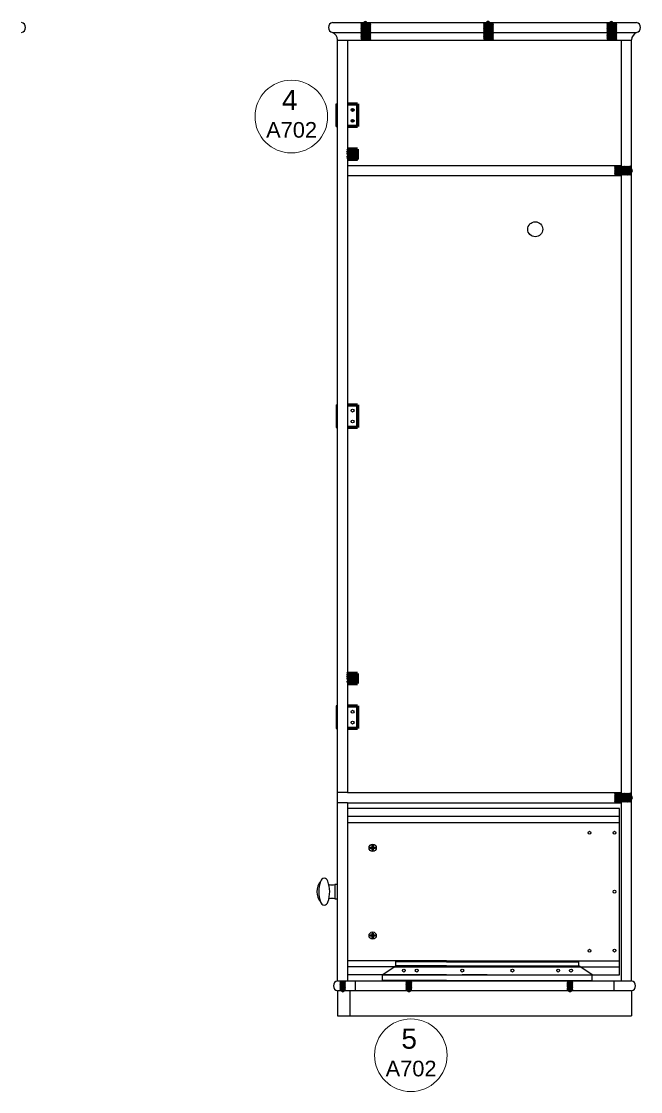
# Model space of a CAD drawing. Header units: centimetres. Extents: x 238 to 3561, y 129 to 1268.
# Drawn here: x 3255.4 to 3378.9, y 370.3 to 583.5 of the extents above; entities that cross this region are included whole.
import ezdxf
from ezdxf.enums import TextEntityAlignment as Align

# ---------------------------------------------------------------- set-up
doc = ezdxf.new("R2010")
doc.units = ezdxf.units.CM
doc.header["$MEASUREMENT"] = 0
doc.linetypes.add('ACAD_ISO02W100', pattern=[15, 12, -3])
doc.layers.add('A-ANNO-SYMB', color=2, linetype='Continuous', lineweight=18)
for name, color, linetype in [('A-FURN', 8, 'Continuous'), ('linee di incastro', 6, 'Continuous'), ('linee di prosp', 6, 'Continuous'), ('linee in prospettp', 6, 'Continuous'), ('retini', 245, 'Continuous'), ('viti e cerniere', 3, 'Continuous')]:
    doc.layers.add(name, color=color, linetype=linetype)
doc.styles.get("Standard").update_dxf_attribs({"font": 'Arial.ttf'})
pattern_1 = [(45, (2622.76479, 340.87193), (-0.088388348, 0.088388348), [])]

msp = doc.modelspace()

# ---------------------------------------------------------------- hatches: boundary and pattern name
at = {"layer": 'retini'}
h = msp.add_hatch(dxfattribs=at)
h.set_pattern_fill('ANSI31', color=256)
h.set_pattern_definition(pattern_1)
h.paths.add_polyline_path([(3323.79, 583.32), (3323.14, 583.32), (3323.14, 581.34), (3323.79, 581.34)])
h.paths.add_polyline_path([(3325.12, 583.33), (3324.27, 583.33), (3324.27, 581.34), (3325.12, 581.34)])
h.paths.add_polyline_path([(3323.79, 581.34), (3323.14, 581.34), (3323.14, 579.93), (3325.12, 579.93), (3325.12, 581.34), (3324.27, 581.34), (3324.27, 580.38), (3323.79, 580.38)])
h = msp.add_hatch(dxfattribs=at)
h.set_pattern_fill('ANSI31', color=256)
h.set_pattern_definition([(45, (2647.22953, 340.88004), (-0.088388348, 0.088388348), [])])
h.paths.add_polyline_path([(3348.26, 583.33), (3347.6, 583.33), (3347.6, 581.35), (3348.26, 581.35)])
h.paths.add_polyline_path([(3349.58, 583.33), (3348.74, 583.33), (3348.74, 581.35), (3349.58, 581.35)])
h.paths.add_polyline_path([(3348.26, 581.35), (3347.6, 581.35), (3347.6, 579.94), (3349.58, 579.94), (3349.58, 581.35), (3348.74, 581.35), (3348.74, 580.39), (3348.26, 580.39)])
h = msp.add_hatch(dxfattribs=at)
h.set_pattern_fill('ANSI31', color=256)
h.set_pattern_definition([(45, (2671.79617, 340.87947), (-0.088388348, 0.088388348), [])])
h.paths.add_polyline_path([(3372.83, 583.33), (3372.17, 583.33), (3372.17, 581.35), (3372.83, 581.35)])
h.paths.add_polyline_path([(3374.15, 583.33), (3373.31, 583.33), (3373.31, 581.35), (3374.15, 581.35)])
h.paths.add_polyline_path([(3372.83, 581.35), (3372.17, 581.35), (3372.17, 579.94), (3374.15, 579.94), (3374.15, 581.35), (3373.31, 581.35), (3373.31, 580.39), (3372.83, 580.39)])
at = {"layer": 'retini', "linetype": 'ByBlock', "lineweight": 100}
h = msp.add_hatch(dxfattribs=at)
h.set_pattern_fill('ANSI31', color=256, scale=2)
h.paths.add_polyline_path([(3322.47, 453.58), (3320.47, 453.58), (3320.47, 451.58), (3322.47, 451.58)])
h.paths.add_polyline_path([(3320.47, 556.1), (3322.47, 556.1), (3322.47, 558.1), (3320.47, 558.1)])
at = {"layer": 'retini'}
h = msp.add_hatch(dxfattribs=at)
h.set_pattern_fill('ANSI31', color=256, angle=-90)
h.set_pattern_definition([(315, (3134.6045, 1255.07201), (0.088388348, 0.088388348), [])])
h.paths.add_polyline_path([(3377.05, 554.04), (3377.05, 554.7), (3375.08, 554.7), (3375.08, 554.04)])
h.paths.add_polyline_path([(3377.05, 552.91), (3377.06, 553.56), (3375.08, 553.56), (3375.08, 552.92)])
h.paths.add_polyline_path([(3375.08, 554.04), (3375.08, 554.7), (3373.66, 554.7), (3373.66, 552.93), (3375.08, 552.92), (3375.08, 553.56), (3374.11, 553.56), (3374.11, 554.04)])
h = msp.add_hatch(dxfattribs=at)
h.set_pattern_fill('ANSI31', color=256, angle=-90)
h.set_pattern_definition([(315, (3134.60665, 1130.09153), (0.088388348, 0.088388348), [])])
h.paths.add_polyline_path([(3377.06, 429.06), (3377.05, 429.72), (3375.08, 429.72), (3375.08, 429.06)])
h.paths.add_polyline_path([(3377.05, 427.93), (3377.06, 428.58), (3375.08, 428.58), (3375.08, 427.94)])
h.paths.add_polyline_path([(3375.08, 429.06), (3375.08, 429.72), (3373.67, 429.72), (3373.66, 427.95), (3375.08, 427.94), (3375.08, 428.58), (3374.11, 428.58), (3374.11, 429.06)])
h = msp.add_hatch(dxfattribs=at)
h.set_pattern_fill('ANSI31', color=256)
h.set_pattern_definition(pattern_1)
h.paths.add_polyline_path([(3319.32, 392.15), (3319.77, 392.16), (3319.77, 390.36), (3320.06, 390.37), (3320.06, 392.32), (3318.93, 392.32), (3318.93, 390.37), (3319.32, 390.35)])
h = msp.add_hatch(dxfattribs=at)
h.set_pattern_fill('ANSI31', color=256)
h.set_pattern_definition([(45, (2635.95254, 340.8733), (-0.088388348, 0.088388348), [])])
h.paths.add_polyline_path([(3332.45, 392.16), (3332.94, 392.14), (3332.94, 390.34), (3333.25, 390.37), (3333.25, 392.32), (3332.11, 392.32), (3332.11, 390.37), (3332.45, 390.36)])
h = msp.add_hatch(dxfattribs=at)
h.set_pattern_fill('ANSI31', color=256)
h.set_pattern_definition([(45, (2668.06961, 340.87765), (-0.088388348, 0.088388348), [])])
h.paths.add_polyline_path([(3364.6, 392.19), (3365.08, 392.2), (3365.07, 390.37), (3365.36, 390.37), (3365.36, 392.32), (3364.23, 392.32), (3364.23, 390.37), (3364.59, 390.36)])

# ---------------------------------------------------------------- linework, layer by layer
at = {"layer": 'A-ANNO-SYMB', "linetype": 'Continuous', "lineweight": 20}
for centre in [(3309.25, 564.58), (3333.08, 377.5)]:
    msp.add_circle(centre, 7.24, dxfattribs=at)
at = {"layer": 'A-FURN'}
for p, q in [((3317.47, 583.34), (3378.07, 583.34)), ((3317.47, 581.34), (3323.82, 581.34)), ((3324.24, 581.34), (3348.29, 581.34)), ((3348.71, 581.34), (3372.87, 581.34)), ((3373.29, 581.34), (3378.07, 581.34)), ((3318.47, 392.34), (3318.47, 579.84)), ((3318.47, 579.84), (3377.07, 579.84)), ((3320.47, 579.84), (3320.47, 429.84)), ((3375.07, 554), (3375.07, 579.84)), ((3377.07, 392.34), (3377.07, 579.84)), ((3320.47, 554.84), (3375.07, 554.84)), ((3320.47, 552.84), (3375.07, 552.84)), ((3375.07, 429.02), (3375.07, 553.59)), ((3320.47, 429.84), (3318.47, 429.84)), ((3320.47, 429.84), (3375.07, 429.84)), ((3320.47, 427.84), (3318.47, 427.84)), ((3320.47, 427.84), (3375.07, 427.84)), ((3320.47, 427.84), (3320.47, 392.34)), ((3375.07, 392.34), (3375.07, 428.6)), ((3327.39, 393.51), (3330.07, 395.32)), ((3340.18, 395.11), (3329.75, 395.11)), ((3340.18, 396.35), (3330.07, 396.35)), ((3330.07, 395.32), (3330.07, 396.35)), ((3340.18, 396.14), (3330.07, 396.14)), ((3340.18, 395.32), (3330.07, 395.32)), ((3340.18, 396.35), (3366.58, 396.35)), ((3340.18, 396.14), (3366.58, 396.14)), ((3340.18, 395.32), (3366.58, 395.32)), ((3340.18, 395.11), (3366.9, 395.11)), ((3366.58, 395.32), (3366.58, 396.35)), ((3369.26, 393.51), (3366.58, 395.32)), ((3340.18, 393.51), (3327.39, 393.51)), ((3327.39, 393.51), (3327.39, 392.42)), ((3327.39, 393.51), (3348.33, 393.51)), ((3340.18, 393.51), (3369.26, 393.51)), ((3348.33, 393.51), (3343.33, 393.51)), ((3348.33, 393.51), (3353.33, 393.51)), ((3369.27, 392.42), (3369.26, 393.51)), ((3318.47, 392.34), (3377.07, 392.34)), ((3318.47, 392.34), (3330.19, 392.34)), ((3377.07, 390.34), (3318.47, 390.34)), ((3318.47, 390.34), (3318.47, 385.34)), ((3321.97, 392.34), (3321.97, 390.34)), ((3340.18, 392.42), (3327.39, 392.42)), ((3340.18, 392.42), (3369.27, 392.42)), ((3373.57, 392.34), (3373.57, 390.34)), ((3318.47, 385.34), (3320.97, 385.34))]:
    msp.add_line(p, q, dxfattribs=at)
at = {"layer": 'A-FURN', "linetype": 'ACAD_ISO02W100', "lineweight": 100}
for p, q in [((3322.47, 558.1), (3320.47, 558.1)), ((3322.47, 556.1), (3322.47, 558.1)), ((3320.47, 556.1), (3322.47, 556.1)), ((3322.47, 453.58), (3320.47, 453.58)), ((3322.47, 451.58), (3322.47, 453.58)), ((3320.47, 451.58), (3322.47, 451.58))]:
    msp.add_line(p, q, dxfattribs=at)
at = {"layer": 'A-FURN'}
msp.add_lwpolyline([(3318.47, 411.54), (3317.95, 411.54), (3317.95, 408.65), (3318.47, 408.65)], close=True, dxfattribs=at)
msp.add_circle((3357.88, 542.12), 1.49, dxfattribs=at)
for centre, radius, start, end in [((3255.23, 582.34), 1.02, 281.1471, 78.8529), ((3317.67, 582.34), 1.02, 101.1471, 258.8529), ((3377.88, 582.34), 1.02, 281.1471, 78.8529), ((3316.54, 579.64), 1.95, 6.0828, 61.2973), ((3379.01, 579.64), 1.95, 118.7027, 173.9172), ((3317.57, 410.09), 3.22, 140.4429, 219.304), ((3320.67, 410.08), 5.95, 159.6754, 200.1979), ((3320.67, 410.08), 5.95, 159.7825, 200.1979), ((3315.81, 412.04), 0.729, 12.209, 171.6083), ((3310.95, 410.08), 5.95, 339.8021, 20.8156), ((3317.34, 413.6), 2.15, 253.4478, 286.5522), ((3315.81, 408.18), 0.747, 192.1469, 347.8531), ((3317.35, 406.59), 2.15, 73.4478, 106.5522), ((3318.67, 391.34), 1.02, 101.1471, 258.8529), ((3376.88, 391.34), 1.02, 281.1471, 78.8529)]:
    msp.add_arc(centre, radius, start, end, dxfattribs=at)
at = {"layer": 'linee di incastro'}
msp.add_line((3320.97, 385.34), (3320.97, 390.34), dxfattribs=at)
at = {"layer": 'linee di prosp'}
for p, q in [((3323.82, 583.31), (3323.82, 580.41)), ((3324.24, 580.41), (3324.24, 583.32)), ((3348.29, 583.35), (3348.29, 580.45)), ((3348.71, 580.45), (3348.71, 583.35)), ((3372.87, 583.33), (3372.87, 580.43)), ((3373.29, 580.43), (3373.29, 583.34)), ((3323.82, 580.41), (3324.24, 580.41)), ((3348.29, 580.45), (3348.71, 580.45)), ((3372.87, 580.43), (3373.29, 580.43)), ((3377.04, 554), (3374.14, 554)), ((3374.14, 554), (3374.14, 553.59)), ((3374.14, 553.59), (3377.05, 553.59)), ((3377.07, 429.02), (3374.17, 429.02)), ((3374.17, 429.02), (3374.17, 428.6)), ((3374.17, 428.6), (3377.07, 428.6)), ((3319.74, 392.15), (3319.32, 392.15)), ((3319.32, 392.15), (3319.32, 390.36)), ((3319.74, 390.35), (3319.74, 392.15)), ((3332.91, 392.15), (3332.48, 392.15)), ((3332.48, 392.15), (3332.48, 390.36)), ((3332.91, 390.36), (3332.91, 392.15)), ((3365.04, 392.16), (3364.62, 392.16)), ((3364.62, 392.16), (3364.62, 390.37)), ((3365.04, 390.36), (3365.04, 392.16))]:
    msp.add_line(p, q, dxfattribs=at)
at = {"layer": 'linee in prospettp'}
for p, q in [((3374.7, 426.68), (3320.47, 426.68)), ((3374.7, 393.51), (3374.7, 426.68)), ((3374.7, 425.08), (3320.47, 425.08)), ((3374.7, 423.85), (3320.47, 423.85)), ((3324.97, 418.72), (3324.97, 418.97)), ((3324.97, 418.97), (3325.35, 418.97)), ((3325.35, 418.72), (3324.97, 418.72)), ((3325.35, 419.35), (3325.6, 419.35)), ((3325.35, 418.97), (3325.35, 419.35)), ((3325.35, 418.97), (3325.6, 418.72)), ((3325.35, 418.72), (3325.6, 418.97)), ((3325.35, 418.35), (3325.35, 418.72)), ((3325.6, 418.35), (3325.35, 418.35)), ((3325.6, 419.35), (3325.6, 418.97)), ((3325.6, 418.97), (3325.98, 418.97)), ((3325.6, 418.72), (3325.6, 418.35)), ((3325.98, 418.72), (3325.6, 418.72)), ((3325.98, 418.97), (3325.98, 418.72)), ((3324.97, 401.22), (3324.97, 401.47)), ((3324.97, 401.47), (3325.35, 401.47)), ((3325.35, 401.22), (3324.97, 401.22)), ((3325.35, 401.85), (3325.6, 401.85)), ((3325.35, 401.47), (3325.35, 401.85)), ((3325.35, 401.47), (3325.6, 401.22)), ((3325.35, 401.22), (3325.6, 401.47)), ((3325.35, 400.84), (3325.35, 401.22)), ((3325.6, 401.85), (3325.6, 401.47)), ((3325.6, 401.47), (3325.98, 401.47)), ((3325.6, 401.22), (3325.6, 400.84)), ((3325.98, 401.22), (3325.6, 401.22)), ((3325.98, 401.47), (3325.98, 401.22)), ((3325.6, 400.84), (3325.35, 400.84)), ((3330.07, 396.35), (3320.47, 396.35)), ((3329.75, 395.11), (3320.47, 395.11)), ((3329.75, 395.11), (3374.7, 395.11)), ((3330.07, 396.35), (3374.7, 396.35)), ((3327.39, 393.51), (3320.47, 393.51)), ((3327.39, 393.51), (3374.7, 393.51)), ((3377.07, 390.34), (3377.07, 385.34)), ((3320.97, 385.34), (3377.07, 385.34))]:
    msp.add_line(p, q, dxfattribs=at)
for centre, radius in [((3368.71, 421.85), 0.288), ((3373.7, 421.85), 0.288), ((3325.47, 418.85), 0.723), ((3373.7, 410.1), 0.288), ((3325.47, 401.35), 0.723), ((3368.7, 398.34), 0.288), ((3373.7, 398.35), 0.288)]:
    msp.add_circle(centre, radius, dxfattribs=at)
at = {"layer": 'viti e cerniere'}
for p, q in [((3323.92, 583.31), (3323.92, 583.24)), ((3323.92, 583.18), (3323.92, 583.1)), ((3323.92, 583.04), (3323.92, 582.97)), ((3323.92, 582.91), (3323.92, 582.83)), ((3323.92, 582.77), (3323.92, 582.69)), ((3323.92, 582.63), (3323.92, 582.56)), ((3323.92, 582.5), (3323.92, 582.42)), ((3323.92, 582.36), (3323.92, 582.29)), ((3324.1, 583.35), (3324.1, 583.32)), ((3324.1, 583.26), (3324.1, 583.19)), ((3324.1, 583.13), (3324.1, 583.05)), ((3324.1, 582.99), (3324.1, 582.92)), ((3324.1, 582.86), (3324.1, 582.78)), ((3324.1, 582.72), (3324.1, 582.64)), ((3324.1, 582.59), (3324.1, 582.51)), ((3324.1, 582.45), (3324.1, 582.37)), ((3324.1, 582.31), (3324.1, 582.24)), ((3348.39, 583.35), (3348.39, 583.27)), ((3348.39, 583.21), (3348.39, 583.14)), ((3348.39, 583.08), (3348.39, 583)), ((3348.39, 582.94), (3348.39, 582.87)), ((3348.39, 582.81), (3348.39, 582.73)), ((3348.39, 582.67), (3348.39, 582.59)), ((3348.39, 582.53), (3348.39, 582.46)), ((3348.39, 582.4), (3348.39, 582.32)), ((3348.58, 583.38), (3348.58, 583.36)), ((3348.58, 583.3), (3348.58, 583.22)), ((3348.58, 583.16), (3348.58, 583.09)), ((3348.58, 583.03), (3348.58, 582.95)), ((3348.58, 582.89), (3348.58, 582.82)), ((3348.58, 582.76), (3348.58, 582.68)), ((3348.58, 582.62), (3348.58, 582.54)), ((3348.58, 582.48), (3348.58, 582.41)), ((3348.58, 582.35), (3348.58, 582.27)), ((3372.97, 583.33), (3372.97, 583.25)), ((3372.97, 583.2), (3372.97, 583.12)), ((3372.97, 583.06), (3372.97, 582.98)), ((3372.97, 582.92), (3372.97, 582.85)), ((3372.97, 582.79), (3372.97, 582.71)), ((3372.97, 582.65), (3372.97, 582.58)), ((3372.97, 582.52), (3372.97, 582.44)), ((3372.97, 582.38), (3372.97, 582.31)), ((3373.16, 583.37), (3373.16, 583.34)), ((3373.16, 583.28), (3373.16, 583.2)), ((3373.16, 583.15), (3373.16, 583.07)), ((3373.16, 583.01), (3373.16, 582.93)), ((3373.16, 582.87), (3373.16, 582.8)), ((3373.16, 582.74), (3373.16, 582.66)), ((3373.16, 582.6), (3373.16, 582.53)), ((3373.16, 582.47), (3373.16, 582.39)), ((3373.16, 582.33), (3373.16, 582.26)), ((3323.86, 580.66), (3323.93, 580.6)), ((3323.92, 582.23), (3323.92, 582.15)), ((3323.92, 582.09), (3323.92, 582.02)), ((3323.92, 581.96), (3323.92, 581.88)), ((3323.92, 581.82), (3323.92, 581.74)), ((3323.92, 581.69), (3323.92, 581.61)), ((3323.92, 581.55), (3323.92, 581.47)), ((3323.92, 581.41), (3323.92, 581.34)), ((3323.92, 581.28), (3323.92, 581.2)), ((3323.92, 581.14), (3323.92, 581.07)), ((3323.92, 581.01), (3323.92, 580.93)), ((3323.92, 580.87), (3323.92, 580.8)), ((3323.92, 580.74), (3323.92, 580.66)), ((3324.1, 582.18), (3324.1, 582.1)), ((3324.1, 582.04), (3324.1, 581.97)), ((3324.1, 581.91), (3324.1, 581.83)), ((3324.1, 581.77), (3324.1, 581.7)), ((3324.1, 581.64), (3324.1, 581.56)), ((3324.1, 581.5), (3324.1, 581.42)), ((3324.1, 581.36), (3324.1, 581.29)), ((3324.1, 581.23), (3324.1, 581.15)), ((3324.1, 581.09), (3324.1, 581.02)), ((3324.1, 580.96), (3324.1, 580.88)), ((3324.1, 580.82), (3324.1, 580.75)), ((3348.33, 580.7), (3348.41, 580.63)), ((3348.39, 582.26), (3348.39, 582.19)), ((3348.39, 582.13), (3348.39, 582.05)), ((3348.39, 581.99), (3348.39, 581.92)), ((3348.39, 581.86), (3348.39, 581.78)), ((3348.39, 581.72), (3348.39, 581.64)), ((3348.39, 581.59), (3348.39, 581.51)), ((3348.39, 581.45), (3348.39, 581.37)), ((3348.39, 581.31), (3348.39, 581.24)), ((3348.39, 581.18), (3348.39, 581.1)), ((3348.39, 581.04), (3348.39, 580.97)), ((3348.39, 580.91), (3348.39, 580.83)), ((3348.39, 580.77), (3348.39, 580.7)), ((3348.58, 582.21), (3348.58, 582.14)), ((3348.58, 582.08), (3348.58, 582)), ((3348.58, 581.94), (3348.58, 581.87)), ((3348.58, 581.81), (3348.58, 581.73)), ((3348.58, 581.67), (3348.58, 581.59)), ((3348.58, 581.54), (3348.58, 581.46)), ((3348.58, 581.4), (3348.58, 581.32)), ((3348.58, 581.26), (3348.58, 581.19)), ((3348.58, 581.13), (3348.58, 581.05)), ((3348.58, 580.99), (3348.58, 580.92)), ((3348.58, 580.86), (3348.58, 580.78)), ((3372.91, 580.68), (3372.99, 580.62)), ((3372.97, 582.25), (3372.97, 582.17)), ((3372.97, 582.11), (3372.97, 582.03)), ((3372.97, 581.98), (3372.97, 581.9)), ((3372.97, 581.84), (3372.97, 581.76)), ((3372.97, 581.7), (3372.97, 581.63)), ((3372.97, 581.57), (3372.97, 581.49)), ((3372.97, 581.43), (3372.97, 581.36)), ((3372.97, 581.3), (3372.97, 581.22)), ((3372.97, 581.16), (3372.97, 581.09)), ((3372.97, 581.03), (3372.97, 580.95)), ((3372.97, 580.89), (3372.97, 580.81)), ((3372.97, 580.76), (3372.97, 580.68)), ((3373.16, 582.2), (3373.16, 582.12)), ((3373.16, 582.06), (3373.16, 581.98)), ((3373.16, 581.93), (3373.16, 581.85)), ((3373.16, 581.79), (3373.16, 581.71)), ((3373.16, 581.65), (3373.16, 581.58)), ((3373.16, 581.52), (3373.16, 581.44)), ((3373.16, 581.38), (3373.16, 581.31)), ((3373.16, 581.25), (3373.16, 581.17)), ((3373.16, 581.11), (3373.16, 581.04)), ((3373.16, 580.98), (3373.16, 580.9)), ((3373.16, 580.84), (3373.16, 580.76)), ((3318.22, 562.61), (3318.22, 567.11)), ((3318.22, 567.11), (3318.47, 567.11)), ((3318.22, 565.61), (3318.47, 565.61)), ((3321.28, 565.85), (3321.28, 565.95)), ((3321.28, 565.95), (3321.43, 565.95)), ((3321.43, 565.85), (3321.28, 565.85)), ((3321.43, 565.95), (3321.43, 566.1)), ((3321.43, 566.1), (3321.53, 566.1)), ((3321.53, 565.95), (3321.43, 565.85)), ((3321.43, 565.95), (3321.53, 565.85)), ((3321.43, 565.7), (3321.43, 565.85)), ((3321.53, 565.7), (3321.43, 565.7)), ((3321.53, 566.1), (3321.53, 565.95)), ((3321.53, 565.95), (3321.68, 565.95)), ((3321.68, 565.85), (3321.53, 565.85)), ((3321.53, 565.85), (3321.53, 565.7)), ((3321.68, 565.95), (3321.68, 565.85)), ((3318.47, 564.11), (3318.22, 564.11)), ((3321.28, 563.68), (3321.28, 563.78)), ((3321.28, 563.78), (3321.43, 563.78)), ((3321.43, 563.68), (3321.28, 563.68)), ((3321.43, 563.78), (3321.43, 563.93)), ((3321.43, 563.93), (3321.53, 563.93)), ((3321.53, 563.78), (3321.43, 563.68)), ((3321.43, 563.78), (3321.53, 563.68)), ((3321.43, 563.53), (3321.43, 563.68)), ((3321.53, 563.53), (3321.43, 563.53)), ((3321.53, 563.93), (3321.53, 563.78)), ((3321.53, 563.78), (3321.68, 563.78)), ((3321.68, 563.68), (3321.53, 563.68)), ((3321.53, 563.68), (3321.53, 563.53)), ((3321.68, 563.78), (3321.68, 563.68)), ((3318.22, 562.61), (3318.47, 562.61)), ((3374.39, 553.96), (3374.33, 553.89)), ((3374.47, 553.91), (3374.39, 553.91)), ((3374.55, 553.72), (3374.48, 553.72)), ((3374.6, 553.91), (3374.53, 553.91)), ((3374.69, 553.72), (3374.61, 553.72)), ((3374.74, 553.91), (3374.66, 553.91)), ((3374.83, 553.72), (3374.75, 553.72)), ((3374.88, 553.91), (3374.8, 553.91)), ((3374.96, 553.72), (3374.89, 553.72)), ((3375.01, 553.91), (3374.94, 553.91)), ((3375.1, 553.72), (3375.02, 553.72)), ((3375.15, 553.91), (3375.07, 553.91)), ((3375.23, 553.72), (3375.16, 553.72)), ((3375.28, 553.91), (3375.21, 553.91)), ((3375.37, 553.72), (3375.29, 553.72)), ((3375.42, 553.91), (3375.34, 553.91)), ((3375.5, 553.72), (3375.43, 553.72)), ((3375.55, 553.91), (3375.48, 553.91)), ((3375.64, 553.72), (3375.56, 553.72)), ((3375.69, 553.91), (3375.61, 553.91)), ((3375.78, 553.72), (3375.7, 553.72)), ((3375.83, 553.91), (3375.75, 553.91)), ((3375.91, 553.72), (3375.83, 553.72)), ((3375.96, 553.91), (3375.88, 553.91)), ((3376.05, 553.72), (3375.97, 553.72)), ((3376.1, 553.91), (3376.02, 553.91)), ((3376.18, 553.72), (3376.11, 553.72)), ((3376.23, 553.91), (3376.16, 553.91)), ((3376.32, 553.72), (3376.24, 553.72)), ((3376.37, 553.91), (3376.29, 553.91)), ((3376.45, 553.72), (3376.38, 553.72)), ((3376.5, 553.91), (3376.43, 553.91)), ((3376.59, 553.72), (3376.51, 553.72)), ((3376.64, 553.91), (3376.56, 553.91)), ((3376.72, 553.72), (3376.65, 553.72)), ((3376.77, 553.91), (3376.7, 553.91)), ((3376.86, 553.72), (3376.78, 553.72)), ((3376.91, 553.91), (3376.83, 553.91)), ((3377, 553.72), (3376.92, 553.72)), ((3377.05, 553.91), (3376.97, 553.91)), ((3377.08, 553.72), (3377.05, 553.72)), ((3318.22, 507.11), (3318.22, 502.61)), ((3318.22, 507.11), (3318.47, 507.11)), ((3318.22, 505.61), (3318.47, 505.61)), ((3318.47, 504.11), (3318.22, 504.11)), ((3318.22, 502.61), (3318.47, 502.61)), ((3318.22, 447.11), (3318.22, 442.61)), ((3318.47, 447.11), (3318.22, 447.11)), ((3318.22, 445.61), (3318.47, 445.61)), ((3318.47, 444.11), (3318.22, 444.11)), ((3318.22, 442.61), (3318.47, 442.61)), ((3374.42, 428.98), (3374.35, 428.9)), ((3374.49, 428.92), (3374.42, 428.92)), ((3374.58, 428.73), (3374.5, 428.73)), ((3374.63, 428.92), (3374.55, 428.92)), ((3374.71, 428.73), (3374.64, 428.73)), ((3374.76, 428.92), (3374.69, 428.92)), ((3374.85, 428.73), (3374.77, 428.73)), ((3374.9, 428.92), (3374.82, 428.92)), ((3374.98, 428.73), (3374.91, 428.73)), ((3375.03, 428.92), (3374.96, 428.92)), ((3375.12, 428.73), (3375.04, 428.73)), ((3375.17, 428.92), (3375.09, 428.92)), ((3375.26, 428.73), (3375.18, 428.73)), ((3375.31, 428.92), (3375.23, 428.92)), ((3375.39, 428.73), (3375.32, 428.73)), ((3375.44, 428.92), (3375.36, 428.92)), ((3375.53, 428.73), (3375.45, 428.73)), ((3375.58, 428.92), (3375.5, 428.92)), ((3375.66, 428.73), (3375.59, 428.73)), ((3375.71, 428.92), (3375.64, 428.92)), ((3375.8, 428.73), (3375.72, 428.73)), ((3375.85, 428.92), (3375.77, 428.92)), ((3375.93, 428.73), (3375.86, 428.73)), ((3375.98, 428.92), (3375.91, 428.92)), ((3376.07, 428.73), (3375.99, 428.73)), ((3376.12, 428.92), (3376.04, 428.92)), ((3376.21, 428.73), (3376.13, 428.73)), ((3376.25, 428.92), (3376.18, 428.92)), ((3376.34, 428.73), (3376.26, 428.73)), ((3376.39, 428.92), (3376.31, 428.92)), ((3376.48, 428.73), (3376.4, 428.73)), ((3376.53, 428.92), (3376.45, 428.92)), ((3376.61, 428.73), (3376.54, 428.73)), ((3376.66, 428.92), (3376.59, 428.92)), ((3376.75, 428.73), (3376.67, 428.73)), ((3376.8, 428.92), (3376.72, 428.92)), ((3376.88, 428.73), (3376.81, 428.73)), ((3376.93, 428.92), (3376.86, 428.92)), ((3377.02, 428.73), (3376.94, 428.73)), ((3377.07, 428.92), (3376.99, 428.92)), ((3377.1, 428.73), (3377.08, 428.73)), ((3319.44, 391.76), (3319.44, 391.84)), ((3319.44, 391.63), (3319.44, 391.71)), ((3319.44, 391.49), (3319.44, 391.57)), ((3319.44, 391.36), (3319.44, 391.43)), ((3319.44, 391.22), (3319.44, 391.3)), ((3319.44, 391.09), (3319.44, 391.16)), ((3319.44, 390.95), (3319.44, 391.03)), ((3319.44, 390.82), (3319.44, 390.89)), ((3319.44, 390.68), (3319.44, 390.76)), ((3319.44, 390.54), (3319.44, 390.62)), ((3319.44, 390.41), (3319.44, 390.49)), ((3319.44, 390.32), (3319.44, 390.35)), ((3319.63, 391.85), (3319.63, 391.93)), ((3319.63, 391.71), (3319.63, 391.79)), ((3319.63, 391.58), (3319.63, 391.66)), ((3319.63, 391.44), (3319.63, 391.52)), ((3319.63, 391.31), (3319.63, 391.38)), ((3319.63, 391.17), (3319.63, 391.25)), ((3319.63, 391.04), (3319.63, 391.11)), ((3319.63, 390.9), (3319.63, 390.98)), ((3319.63, 390.77), (3319.63, 390.84)), ((3319.63, 390.63), (3319.63, 390.71)), ((3319.63, 390.49), (3319.63, 390.57)), ((3319.63, 390.36), (3319.63, 390.44)), ((3332.61, 391.77), (3332.61, 391.85)), ((3332.61, 391.64), (3332.61, 391.71)), ((3332.61, 391.5), (3332.61, 391.58)), ((3332.61, 391.37), (3332.61, 391.44)), ((3332.61, 391.23), (3332.61, 391.31)), ((3332.61, 391.09), (3332.61, 391.17)), ((3332.61, 390.96), (3332.61, 391.04)), ((3332.61, 390.82), (3332.61, 390.9)), ((3332.61, 390.69), (3332.61, 390.76)), ((3332.61, 390.55), (3332.61, 390.63)), ((3332.61, 390.42), (3332.61, 390.49)), ((3332.61, 390.33), (3332.61, 390.36)), ((3332.79, 391.86), (3332.79, 391.93)), ((3332.79, 391.72), (3332.79, 391.8)), ((3332.79, 391.59), (3332.79, 391.66)), ((3332.79, 391.45), (3332.79, 391.53)), ((3332.79, 391.32), (3332.79, 391.39)), ((3332.79, 391.18), (3332.79, 391.26)), ((3332.79, 391.04), (3332.79, 391.12)), ((3332.79, 390.91), (3332.79, 390.99)), ((3332.79, 390.77), (3332.79, 390.85)), ((3332.79, 390.64), (3332.79, 390.71)), ((3332.79, 390.5), (3332.79, 390.58)), ((3332.79, 390.37), (3332.79, 390.44)), ((3364.74, 391.77), (3364.74, 391.85)), ((3364.74, 391.64), (3364.74, 391.72)), ((3364.74, 391.5), (3364.74, 391.58)), ((3364.74, 391.37), (3364.74, 391.44)), ((3364.74, 391.23), (3364.74, 391.31)), ((3364.74, 391.1), (3364.74, 391.17)), ((3364.74, 390.96), (3364.74, 391.04)), ((3364.74, 390.83), (3364.74, 390.9)), ((3364.74, 390.69), (3364.74, 390.77)), ((3364.74, 390.55), (3364.74, 390.63)), ((3364.74, 390.42), (3364.74, 390.5)), ((3364.74, 390.33), (3364.74, 390.36)), ((3364.92, 391.86), (3364.92, 391.94)), ((3364.92, 391.72), (3364.92, 391.8)), ((3364.92, 391.59), (3364.92, 391.67)), ((3364.92, 391.45), (3364.92, 391.53)), ((3364.92, 391.32), (3364.92, 391.39)), ((3364.92, 391.18), (3364.92, 391.26)), ((3364.92, 391.05), (3364.92, 391.12)), ((3364.92, 390.91), (3364.92, 390.99)), ((3364.92, 390.78), (3364.92, 390.85)), ((3364.92, 390.64), (3364.92, 390.72)), ((3364.92, 390.5), (3364.92, 390.58)), ((3364.92, 390.37), (3364.92, 390.45))]:
    msp.add_line(p, q, dxfattribs=at)
at = {"layer": 'viti e cerniere', "linetype": 'ByBlock', "lineweight": 100}
for p, q in [((3320.47, 567.11), (3322.47, 567.11)), ((3322.47, 567.11), (3322.47, 562.61)), ((3322.47, 562.61), (3320.47, 562.61)), ((3320.47, 507.11), (3322.47, 507.11)), ((3322.47, 507.11), (3322.47, 502.61)), ((3322.47, 502.61), (3320.47, 502.61)), ((3320.47, 447.11), (3322.47, 447.11)), ((3322.47, 447.11), (3322.47, 442.61)), ((3322.47, 442.61), (3320.47, 442.61))]:
    msp.add_line(p, q, dxfattribs=at)
at = {"layer": 'viti e cerniere'}
for points in [[(3324.29, 583.35), (3324.29, 583.38, 0.451416), (3323.73, 583.38), (3323.73, 583.35)], [(3348.77, 583.38), (3348.77, 583.42, 0.451416), (3348.2, 583.42), (3348.2, 583.38)], [(3373.35, 583.37), (3373.35, 583.4, 0.451416), (3372.78, 583.4), (3372.78, 583.37)], [(3377.08, 553.53), (3377.12, 553.53, 0.451416), (3377.12, 554.1), (3377.08, 554.1)], [(3377.1, 428.54), (3377.14, 428.54, 0.451416), (3377.14, 429.11), (3377.1, 429.11)], [(3319.25, 390.32), (3319.25, 390.29, 0.451416), (3319.81, 390.29), (3319.81, 390.32)], [(3332.42, 390.33), (3332.42, 390.3, 0.451416), (3332.98, 390.3), (3332.98, 390.33)], [(3364.55, 390.33), (3364.55, 390.3, 0.451416), (3365.11, 390.3), (3365.11, 390.33)]]:
    msp.add_lwpolyline(points, format="xyb", close=True, dxfattribs=at)
for points in [[(3323.86, 583.24), (3323.92, 583.18)], [(3323.86, 583.24), (3323.92, 583.24)], [(3323.86, 583.1), (3323.92, 583.04)], [(3323.86, 583.1), (3323.92, 583.1)], [(3323.86, 582.97), (3323.92, 582.91)], [(3323.86, 582.97), (3323.92, 582.97)], [(3323.86, 582.83), (3323.92, 582.77)], [(3323.86, 582.83), (3323.92, 582.83)], [(3323.86, 582.69), (3323.92, 582.63)], [(3323.86, 582.69), (3323.92, 582.69)], [(3323.86, 582.56), (3323.92, 582.5)], [(3323.86, 582.56), (3323.92, 582.56)], [(3323.86, 582.42), (3323.92, 582.36)], [(3323.86, 582.42), (3323.92, 582.42)], [(3323.86, 582.29), (3323.92, 582.23)], [(3323.86, 582.29), (3323.92, 582.29)], [(3323.88, 583.35), (3323.92, 583.31)], [(3324.1, 583.32), (3324.16, 583.26)], [(3324.1, 583.26), (3324.16, 583.26)], [(3324.1, 583.19), (3324.16, 583.13)], [(3324.1, 583.13), (3324.16, 583.13)], [(3324.1, 583.05), (3324.16, 582.99)], [(3324.1, 582.99), (3324.16, 582.99)], [(3324.1, 582.92), (3324.16, 582.86)], [(3324.1, 582.86), (3324.16, 582.86)], [(3324.1, 582.78), (3324.16, 582.72)], [(3324.1, 582.72), (3324.16, 582.72)], [(3324.1, 582.64), (3324.16, 582.59)], [(3324.1, 582.59), (3324.16, 582.59)], [(3324.1, 582.51), (3324.16, 582.45)], [(3324.1, 582.45), (3324.16, 582.45)], [(3324.1, 582.37), (3324.16, 582.31)], [(3324.1, 582.31), (3324.16, 582.31)], [(3348.33, 583.27), (3348.39, 583.21)], [(3348.33, 583.27), (3348.39, 583.27)], [(3348.33, 583.14), (3348.39, 583.08)], [(3348.33, 583.14), (3348.39, 583.14)], [(3348.33, 583), (3348.39, 582.94)], [(3348.33, 583), (3348.39, 583)], [(3348.33, 582.87), (3348.39, 582.81)], [(3348.33, 582.87), (3348.39, 582.87)], [(3348.33, 582.73), (3348.39, 582.67)], [(3348.33, 582.73), (3348.39, 582.73)], [(3348.33, 582.59), (3348.39, 582.53)], [(3348.33, 582.59), (3348.39, 582.59)], [(3348.33, 582.46), (3348.39, 582.4)], [(3348.33, 582.46), (3348.39, 582.46)], [(3348.33, 582.32), (3348.39, 582.26)], [(3348.33, 582.32), (3348.39, 582.32)], [(3348.36, 583.38), (3348.39, 583.35)], [(3348.58, 583.36), (3348.63, 583.3)], [(3348.58, 583.3), (3348.63, 583.3)], [(3348.58, 583.22), (3348.63, 583.16)], [(3348.58, 583.16), (3348.63, 583.16)], [(3348.58, 583.09), (3348.63, 583.03)], [(3348.58, 583.03), (3348.63, 583.03)], [(3348.58, 582.95), (3348.63, 582.89)], [(3348.58, 582.89), (3348.63, 582.89)], [(3348.58, 582.82), (3348.63, 582.76)], [(3348.58, 582.76), (3348.63, 582.76)], [(3348.58, 582.68), (3348.63, 582.62)], [(3348.58, 582.62), (3348.63, 582.62)], [(3348.58, 582.54), (3348.63, 582.48)], [(3348.58, 582.48), (3348.63, 582.48)], [(3348.58, 582.41), (3348.63, 582.35)], [(3348.58, 582.35), (3348.63, 582.35)], [(3372.91, 583.25), (3372.97, 583.2)], [(3372.91, 583.25), (3372.97, 583.25)], [(3372.91, 583.12), (3372.97, 583.06)], [(3372.91, 583.12), (3372.97, 583.12)], [(3372.91, 582.98), (3372.97, 582.92)], [(3372.91, 582.98), (3372.97, 582.98)], [(3372.91, 582.85), (3372.97, 582.79)], [(3372.91, 582.85), (3372.97, 582.85)], [(3372.91, 582.71), (3372.97, 582.65)], [(3372.91, 582.71), (3372.97, 582.71)], [(3372.91, 582.58), (3372.97, 582.52)], [(3372.91, 582.58), (3372.97, 582.58)], [(3372.91, 582.44), (3372.97, 582.38)], [(3372.91, 582.44), (3372.97, 582.44)], [(3372.91, 582.31), (3372.97, 582.25)], [(3372.91, 582.31), (3372.97, 582.31)], [(3372.94, 583.37), (3372.97, 583.33)], [(3373.16, 583.34), (3373.21, 583.28)], [(3373.16, 583.28), (3373.21, 583.28)], [(3373.16, 583.2), (3373.21, 583.15)], [(3373.16, 583.15), (3373.21, 583.15)], [(3373.16, 583.07), (3373.21, 583.01)], [(3373.16, 583.01), (3373.21, 583.01)], [(3373.16, 582.93), (3373.21, 582.87)], [(3373.16, 582.87), (3373.21, 582.87)], [(3373.16, 582.8), (3373.21, 582.74)], [(3373.16, 582.74), (3373.21, 582.74)], [(3373.16, 582.66), (3373.21, 582.6)], [(3373.16, 582.6), (3373.21, 582.6)], [(3373.16, 582.53), (3373.21, 582.47)], [(3373.16, 582.47), (3373.21, 582.47)], [(3373.16, 582.39), (3373.21, 582.33)], [(3373.16, 582.33), (3373.21, 582.33)], [(3323.86, 582.15), (3323.92, 582.09)], [(3323.86, 582.15), (3323.92, 582.15)], [(3323.86, 582.02), (3323.92, 581.96)], [(3323.86, 582.02), (3323.92, 582.02)], [(3323.86, 581.88), (3323.92, 581.82)], [(3323.86, 581.88), (3323.92, 581.88)], [(3323.86, 581.74), (3323.92, 581.69)], [(3323.86, 581.74), (3323.92, 581.74)], [(3323.86, 581.61), (3323.92, 581.55)], [(3323.86, 581.61), (3323.92, 581.61)], [(3323.86, 581.47), (3323.92, 581.41)], [(3323.86, 581.47), (3323.92, 581.47)], [(3323.86, 581.34), (3323.92, 581.28)], [(3323.86, 581.34), (3323.92, 581.34)], [(3323.86, 581.2), (3323.92, 581.14)], [(3323.86, 581.2), (3323.92, 581.2)], [(3323.86, 581.07), (3323.92, 581.01)], [(3323.86, 581.07), (3323.92, 581.07)], [(3323.86, 580.93), (3323.92, 580.87)], [(3323.86, 580.93), (3323.92, 580.93)], [(3323.86, 580.8), (3323.92, 580.74)], [(3323.86, 580.8), (3323.92, 580.8)], [(3323.86, 580.66), (3323.92, 580.66)], [(3324.1, 580.69), (3324.1, 580.63), (3324.01, 580.47), (3323.93, 580.6)], [(3324.1, 582.24), (3324.16, 582.18)], [(3324.1, 582.18), (3324.16, 582.18)], [(3324.1, 582.1), (3324.16, 582.04)], [(3324.1, 582.04), (3324.16, 582.04)], [(3324.1, 581.97), (3324.16, 581.91)], [(3324.1, 581.91), (3324.16, 581.91)], [(3324.1, 581.83), (3324.16, 581.77)], [(3324.1, 581.77), (3324.16, 581.77)], [(3324.1, 581.7), (3324.16, 581.64)], [(3324.1, 581.64), (3324.16, 581.64)], [(3324.1, 581.56), (3324.16, 581.5)], [(3324.1, 581.5), (3324.16, 581.5)], [(3324.1, 581.42), (3324.16, 581.36)], [(3324.1, 581.36), (3324.16, 581.36)], [(3324.1, 581.29), (3324.16, 581.23)], [(3324.1, 581.23), (3324.16, 581.23)], [(3324.1, 581.15), (3324.16, 581.09)], [(3324.1, 581.09), (3324.16, 581.09)], [(3324.1, 581.02), (3324.16, 580.96)], [(3324.1, 580.96), (3324.16, 580.96)], [(3324.1, 580.88), (3324.16, 580.82)], [(3324.1, 580.82), (3324.16, 580.82)], [(3324.1, 580.75), (3324.16, 580.69)], [(3324.1, 580.69), (3324.16, 580.69)], [(3348.33, 582.19), (3348.39, 582.13)], [(3348.33, 582.19), (3348.39, 582.19)], [(3348.33, 582.05), (3348.39, 581.99)], [(3348.33, 582.05), (3348.39, 582.05)], [(3348.33, 581.92), (3348.39, 581.86)], [(3348.33, 581.92), (3348.39, 581.92)], [(3348.33, 581.78), (3348.39, 581.72)], [(3348.33, 581.78), (3348.39, 581.78)], [(3348.33, 581.64), (3348.39, 581.59)], [(3348.33, 581.64), (3348.39, 581.64)], [(3348.33, 581.51), (3348.39, 581.45)], [(3348.33, 581.51), (3348.39, 581.51)], [(3348.33, 581.37), (3348.39, 581.31)], [(3348.33, 581.37), (3348.39, 581.37)], [(3348.33, 581.24), (3348.39, 581.18)], [(3348.33, 581.24), (3348.39, 581.24)], [(3348.33, 581.1), (3348.39, 581.04)], [(3348.33, 581.1), (3348.39, 581.1)], [(3348.33, 580.97), (3348.39, 580.91)], [(3348.33, 580.97), (3348.39, 580.97)], [(3348.33, 580.83), (3348.39, 580.77)], [(3348.33, 580.83), (3348.39, 580.83)], [(3348.33, 580.7), (3348.39, 580.7)], [(3348.58, 580.72), (3348.58, 580.66), (3348.48, 580.5), (3348.41, 580.63)], [(3348.58, 582.27), (3348.63, 582.21)], [(3348.58, 582.21), (3348.63, 582.21)], [(3348.58, 582.14), (3348.63, 582.08)], [(3348.58, 582.08), (3348.63, 582.08)], [(3348.58, 582), (3348.63, 581.94)], [(3348.58, 581.94), (3348.63, 581.94)], [(3348.58, 581.87), (3348.63, 581.81)], [(3348.58, 581.81), (3348.63, 581.81)], [(3348.58, 581.73), (3348.63, 581.67)], [(3348.58, 581.67), (3348.63, 581.67)], [(3348.58, 581.59), (3348.63, 581.54)], [(3348.58, 581.54), (3348.63, 581.54)], [(3348.58, 581.46), (3348.63, 581.4)], [(3348.58, 581.4), (3348.63, 581.4)], [(3348.58, 581.32), (3348.63, 581.26)], [(3348.58, 581.26), (3348.63, 581.26)], [(3348.58, 581.19), (3348.63, 581.13)], [(3348.58, 581.13), (3348.63, 581.13)], [(3348.58, 581.05), (3348.63, 580.99)], [(3348.58, 580.99), (3348.63, 580.99)], [(3348.58, 580.92), (3348.63, 580.86)], [(3348.58, 580.86), (3348.63, 580.86)], [(3348.58, 580.78), (3348.63, 580.72)], [(3348.58, 580.72), (3348.63, 580.72)], [(3372.91, 582.17), (3372.97, 582.11)], [(3372.91, 582.17), (3372.97, 582.17)], [(3372.91, 582.03), (3372.97, 581.98)], [(3372.91, 582.03), (3372.97, 582.03)], [(3372.91, 581.9), (3372.97, 581.84)], [(3372.91, 581.9), (3372.97, 581.9)], [(3372.91, 581.76), (3372.97, 581.7)], [(3372.91, 581.76), (3372.97, 581.76)], [(3372.91, 581.63), (3372.97, 581.57)], [(3372.91, 581.63), (3372.97, 581.63)], [(3372.91, 581.49), (3372.97, 581.43)], [(3372.91, 581.49), (3372.97, 581.49)], [(3372.91, 581.36), (3372.97, 581.3)], [(3372.91, 581.36), (3372.97, 581.36)], [(3372.91, 581.22), (3372.97, 581.16)], [(3372.91, 581.22), (3372.97, 581.22)], [(3372.91, 581.09), (3372.97, 581.03)], [(3372.91, 581.09), (3372.97, 581.09)], [(3372.91, 580.95), (3372.97, 580.89)], [(3372.91, 580.95), (3372.97, 580.95)], [(3372.91, 580.81), (3372.97, 580.76)], [(3372.91, 580.81), (3372.97, 580.81)], [(3372.91, 580.68), (3372.97, 580.68)], [(3373.16, 580.71), (3373.16, 580.65), (3373.06, 580.48), (3372.99, 580.62)], [(3373.16, 582.26), (3373.21, 582.2)], [(3373.16, 582.2), (3373.21, 582.2)], [(3373.16, 582.12), (3373.21, 582.06)], [(3373.16, 582.06), (3373.21, 582.06)], [(3373.16, 581.98), (3373.21, 581.93)], [(3373.16, 581.93), (3373.21, 581.93)], [(3373.16, 581.85), (3373.21, 581.79)], [(3373.16, 581.79), (3373.21, 581.79)], [(3373.16, 581.71), (3373.21, 581.65)], [(3373.16, 581.65), (3373.21, 581.65)], [(3373.16, 581.58), (3373.21, 581.52)], [(3373.16, 581.52), (3373.21, 581.52)], [(3373.16, 581.44), (3373.21, 581.38)], [(3373.16, 581.38), (3373.21, 581.38)], [(3373.16, 581.31), (3373.21, 581.25)], [(3373.16, 581.25), (3373.21, 581.25)], [(3373.16, 581.17), (3373.21, 581.11)], [(3373.16, 581.11), (3373.21, 581.11)], [(3373.16, 581.04), (3373.21, 580.98)], [(3373.16, 580.98), (3373.21, 580.98)], [(3373.16, 580.9), (3373.21, 580.84)], [(3373.16, 580.84), (3373.21, 580.84)], [(3373.16, 580.76), (3373.21, 580.71)], [(3373.16, 580.71), (3373.21, 580.71)], [(3374.42, 553.72), (3374.36, 553.72), (3374.2, 553.81), (3374.33, 553.89)], [(3374.39, 553.96), (3374.39, 553.91)], [(3374.42, 553.72), (3374.42, 553.66)], [(3374.48, 553.72), (3374.42, 553.66)], [(3374.53, 553.96), (3374.47, 553.91)], [(3374.53, 553.96), (3374.53, 553.91)], [(3374.55, 553.72), (3374.55, 553.66)], [(3374.61, 553.72), (3374.55, 553.66)], [(3374.66, 553.96), (3374.6, 553.91)], [(3374.66, 553.96), (3374.66, 553.91)], [(3374.69, 553.72), (3374.69, 553.66)], [(3374.75, 553.72), (3374.69, 553.66)], [(3374.8, 553.96), (3374.74, 553.91)], [(3374.8, 553.96), (3374.8, 553.91)], [(3374.83, 553.72), (3374.83, 553.66)], [(3374.89, 553.72), (3374.83, 553.66)], [(3374.94, 553.96), (3374.88, 553.91)], [(3374.94, 553.96), (3374.94, 553.91)], [(3374.96, 553.72), (3374.96, 553.66)], [(3375.02, 553.72), (3374.96, 553.66)], [(3375.07, 553.96), (3375.01, 553.91)], [(3375.07, 553.96), (3375.07, 553.91)], [(3375.1, 553.72), (3375.1, 553.66)], [(3375.16, 553.72), (3375.1, 553.66)], [(3375.21, 553.96), (3375.15, 553.91)], [(3375.21, 553.96), (3375.21, 553.91)], [(3375.23, 553.72), (3375.23, 553.66)], [(3375.29, 553.72), (3375.23, 553.66)], [(3375.34, 553.96), (3375.28, 553.91)], [(3375.34, 553.96), (3375.34, 553.91)], [(3375.37, 553.72), (3375.37, 553.66)], [(3375.43, 553.72), (3375.37, 553.66)], [(3375.48, 553.96), (3375.42, 553.91)], [(3375.48, 553.96), (3375.48, 553.91)], [(3375.5, 553.72), (3375.5, 553.66)], [(3375.56, 553.72), (3375.5, 553.66)], [(3375.61, 553.96), (3375.55, 553.91)], [(3375.61, 553.96), (3375.61, 553.91)], [(3375.64, 553.72), (3375.64, 553.66)], [(3375.7, 553.72), (3375.64, 553.66)], [(3375.75, 553.96), (3375.69, 553.91)], [(3375.75, 553.96), (3375.75, 553.91)], [(3375.78, 553.72), (3375.78, 553.66)], [(3375.83, 553.72), (3375.78, 553.66)], [(3375.88, 553.96), (3375.83, 553.91)], [(3375.88, 553.96), (3375.88, 553.91)], [(3375.91, 553.72), (3375.91, 553.66)], [(3375.97, 553.72), (3375.91, 553.66)], [(3376.02, 553.96), (3375.96, 553.91)], [(3376.02, 553.96), (3376.02, 553.91)], [(3376.05, 553.72), (3376.05, 553.66)], [(3376.11, 553.72), (3376.05, 553.66)], [(3376.16, 553.96), (3376.1, 553.91)], [(3376.16, 553.96), (3376.16, 553.91)], [(3376.18, 553.72), (3376.18, 553.66)], [(3376.24, 553.72), (3376.18, 553.66)], [(3376.29, 553.96), (3376.23, 553.91)], [(3376.29, 553.96), (3376.29, 553.91)], [(3376.32, 553.72), (3376.32, 553.66)], [(3376.38, 553.72), (3376.32, 553.66)], [(3376.43, 553.96), (3376.37, 553.91)], [(3376.43, 553.96), (3376.43, 553.91)], [(3376.45, 553.72), (3376.45, 553.66)], [(3376.51, 553.72), (3376.45, 553.66)], [(3376.56, 553.96), (3376.5, 553.91)], [(3376.56, 553.96), (3376.56, 553.91)], [(3376.59, 553.72), (3376.59, 553.66)], [(3376.65, 553.72), (3376.59, 553.66)], [(3376.7, 553.96), (3376.64, 553.91)], [(3376.7, 553.96), (3376.7, 553.91)], [(3376.72, 553.72), (3376.72, 553.66)], [(3376.78, 553.72), (3376.72, 553.66)], [(3376.83, 553.96), (3376.77, 553.91)], [(3376.83, 553.96), (3376.83, 553.91)], [(3376.92, 553.72), (3376.86, 553.66)], [(3376.86, 553.72), (3376.86, 553.66)], [(3376.97, 553.96), (3376.91, 553.91)], [(3376.97, 553.96), (3376.97, 553.91)], [(3377, 553.72), (3377, 553.66)], [(3377.06, 553.72), (3377, 553.66)], [(3377.08, 553.94), (3377.05, 553.91)], [(3374.44, 428.73), (3374.38, 428.73), (3374.22, 428.83), (3374.35, 428.9)], [(3374.42, 428.98), (3374.42, 428.92)], [(3374.44, 428.73), (3374.44, 428.68)], [(3374.5, 428.73), (3374.44, 428.68)], [(3374.55, 428.98), (3374.49, 428.92)], [(3374.55, 428.98), (3374.55, 428.92)], [(3374.58, 428.73), (3374.58, 428.68)], [(3374.64, 428.73), (3374.58, 428.68)], [(3374.69, 428.98), (3374.63, 428.92)], [(3374.69, 428.98), (3374.69, 428.92)], [(3374.71, 428.73), (3374.71, 428.68)], [(3374.77, 428.73), (3374.71, 428.68)], [(3374.82, 428.98), (3374.76, 428.92)], [(3374.82, 428.98), (3374.82, 428.92)], [(3374.85, 428.73), (3374.85, 428.68)], [(3374.91, 428.73), (3374.85, 428.68)], [(3374.96, 428.98), (3374.9, 428.92)], [(3374.96, 428.98), (3374.96, 428.92)], [(3374.98, 428.73), (3374.98, 428.68)], [(3375.04, 428.73), (3374.98, 428.68)], [(3375.09, 428.98), (3375.03, 428.92)], [(3375.09, 428.98), (3375.09, 428.92)], [(3375.12, 428.73), (3375.12, 428.68)], [(3375.18, 428.73), (3375.12, 428.68)], [(3375.23, 428.98), (3375.17, 428.92)], [(3375.23, 428.98), (3375.23, 428.92)], [(3375.26, 428.73), (3375.26, 428.68)], [(3375.32, 428.73), (3375.26, 428.68)], [(3375.36, 428.98), (3375.31, 428.92)], [(3375.36, 428.98), (3375.36, 428.92)], [(3375.39, 428.73), (3375.39, 428.68)], [(3375.45, 428.73), (3375.39, 428.68)], [(3375.5, 428.98), (3375.44, 428.92)], [(3375.5, 428.98), (3375.5, 428.92)], [(3375.53, 428.73), (3375.53, 428.68)], [(3375.59, 428.73), (3375.53, 428.68)], [(3375.64, 428.98), (3375.58, 428.92)], [(3375.64, 428.98), (3375.64, 428.92)], [(3375.66, 428.73), (3375.66, 428.68)], [(3375.72, 428.73), (3375.66, 428.68)], [(3375.77, 428.98), (3375.71, 428.92)], [(3375.77, 428.98), (3375.77, 428.92)], [(3375.8, 428.73), (3375.8, 428.68)], [(3375.86, 428.73), (3375.8, 428.68)], [(3375.91, 428.98), (3375.85, 428.92)], [(3375.91, 428.98), (3375.91, 428.92)], [(3375.93, 428.73), (3375.93, 428.68)], [(3375.99, 428.73), (3375.93, 428.68)], [(3376.04, 428.98), (3375.98, 428.92)], [(3376.04, 428.98), (3376.04, 428.92)], [(3376.07, 428.73), (3376.07, 428.68)], [(3376.13, 428.73), (3376.07, 428.68)], [(3376.18, 428.98), (3376.12, 428.92)], [(3376.18, 428.98), (3376.18, 428.92)], [(3376.21, 428.73), (3376.21, 428.68)], [(3376.26, 428.73), (3376.21, 428.68)], [(3376.31, 428.98), (3376.25, 428.92)], [(3376.31, 428.98), (3376.31, 428.92)], [(3376.34, 428.73), (3376.34, 428.68)], [(3376.4, 428.73), (3376.34, 428.68)], [(3376.45, 428.98), (3376.39, 428.92)], [(3376.45, 428.98), (3376.45, 428.92)], [(3376.48, 428.73), (3376.48, 428.68)], [(3376.54, 428.73), (3376.48, 428.68)], [(3376.59, 428.98), (3376.53, 428.92)], [(3376.59, 428.98), (3376.59, 428.92)], [(3376.61, 428.73), (3376.61, 428.68)], [(3376.67, 428.73), (3376.61, 428.68)], [(3376.72, 428.98), (3376.66, 428.92)], [(3376.72, 428.98), (3376.72, 428.92)], [(3376.75, 428.73), (3376.75, 428.68)], [(3376.81, 428.73), (3376.75, 428.68)], [(3376.86, 428.98), (3376.8, 428.92)], [(3376.86, 428.98), (3376.86, 428.92)], [(3376.94, 428.73), (3376.88, 428.68)], [(3376.88, 428.73), (3376.88, 428.68)], [(3376.99, 428.98), (3376.93, 428.92)], [(3376.99, 428.98), (3376.99, 428.92)], [(3377.02, 428.73), (3377.02, 428.68)], [(3377.08, 428.73), (3377.02, 428.68)], [(3377.1, 428.95), (3377.07, 428.92)], [(3319.44, 391.9), (3319.38, 391.9)], [(3319.44, 391.84), (3319.38, 391.9)], [(3319.44, 391.76), (3319.38, 391.76)], [(3319.44, 391.71), (3319.38, 391.76)], [(3319.44, 391.63), (3319.38, 391.63)], [(3319.44, 391.57), (3319.38, 391.63)], [(3319.44, 391.49), (3319.38, 391.49)], [(3319.44, 391.43), (3319.38, 391.49)], [(3319.44, 391.36), (3319.38, 391.36)], [(3319.44, 391.3), (3319.38, 391.36)], [(3319.44, 391.22), (3319.38, 391.22)], [(3319.44, 391.16), (3319.38, 391.22)], [(3319.44, 391.09), (3319.38, 391.09)], [(3319.44, 391.03), (3319.38, 391.09)], [(3319.44, 390.95), (3319.38, 390.95)], [(3319.44, 390.89), (3319.38, 390.95)], [(3319.44, 390.82), (3319.38, 390.82)], [(3319.44, 390.76), (3319.38, 390.82)], [(3319.44, 390.68), (3319.38, 390.68)], [(3319.44, 390.62), (3319.38, 390.68)], [(3319.44, 390.54), (3319.38, 390.54)], [(3319.44, 390.49), (3319.38, 390.54)], [(3319.44, 390.41), (3319.38, 390.41)], [(3319.44, 390.35), (3319.44, 390.35), (3319.38, 390.41)], [(3319.44, 391.9), (3319.44, 391.96), (3319.53, 392.12), (3319.61, 391.99)], [(3319.68, 391.93), (3319.61, 391.99), (3319.61, 391.99)], [(3319.68, 391.93), (3319.63, 391.93)], [(3319.68, 391.79), (3319.63, 391.85)], [(3319.68, 391.79), (3319.63, 391.79)], [(3319.68, 391.66), (3319.63, 391.71)], [(3319.68, 391.66), (3319.63, 391.66)], [(3319.68, 391.52), (3319.63, 391.58)], [(3319.68, 391.52), (3319.63, 391.52)], [(3319.68, 391.38), (3319.63, 391.44)], [(3319.68, 391.38), (3319.63, 391.38)], [(3319.68, 391.25), (3319.63, 391.31)], [(3319.68, 391.25), (3319.63, 391.25)], [(3319.68, 391.11), (3319.63, 391.17)], [(3319.68, 391.11), (3319.63, 391.11)], [(3319.68, 390.98), (3319.63, 391.04)], [(3319.68, 390.98), (3319.63, 390.98)], [(3319.68, 390.84), (3319.63, 390.9)], [(3319.68, 390.84), (3319.63, 390.84)], [(3319.68, 390.71), (3319.63, 390.77)], [(3319.68, 390.71), (3319.63, 390.71)], [(3319.68, 390.57), (3319.63, 390.63)], [(3319.68, 390.57), (3319.63, 390.57)], [(3319.68, 390.44), (3319.63, 390.49)], [(3319.68, 390.44), (3319.63, 390.44)], [(3319.66, 390.32), (3319.63, 390.36)], [(3332.61, 391.91), (3332.55, 391.91)], [(3332.61, 391.85), (3332.55, 391.91)], [(3332.61, 391.77), (3332.55, 391.77)], [(3332.61, 391.71), (3332.55, 391.77)], [(3332.61, 391.64), (3332.55, 391.64)], [(3332.61, 391.58), (3332.55, 391.64)], [(3332.61, 391.5), (3332.55, 391.5)], [(3332.61, 391.44), (3332.55, 391.5)], [(3332.61, 391.37), (3332.55, 391.37)], [(3332.61, 391.31), (3332.55, 391.37)], [(3332.61, 391.23), (3332.55, 391.23)], [(3332.61, 391.17), (3332.55, 391.23)], [(3332.61, 391.09), (3332.55, 391.09)], [(3332.61, 391.04), (3332.55, 391.09)], [(3332.61, 390.96), (3332.55, 390.96)], [(3332.61, 390.9), (3332.55, 390.96)], [(3332.61, 390.82), (3332.55, 390.82)], [(3332.61, 390.76), (3332.55, 390.82)], [(3332.61, 390.69), (3332.55, 390.69)], [(3332.61, 390.63), (3332.55, 390.69)], [(3332.61, 390.55), (3332.55, 390.55)], [(3332.61, 390.49), (3332.55, 390.55)], [(3332.61, 390.42), (3332.55, 390.42)], [(3332.61, 390.36), (3332.61, 390.36), (3332.55, 390.42)], [(3332.61, 391.91), (3332.61, 391.97), (3332.7, 392.13), (3332.78, 392)], [(3332.85, 391.93), (3332.78, 392), (3332.78, 392)], [(3332.85, 391.93), (3332.79, 391.93)], [(3332.85, 391.8), (3332.79, 391.86)], [(3332.85, 391.8), (3332.79, 391.8)], [(3332.85, 391.66), (3332.79, 391.72)], [(3332.85, 391.66), (3332.79, 391.66)], [(3332.85, 391.53), (3332.79, 391.59)], [(3332.85, 391.53), (3332.79, 391.53)], [(3332.85, 391.39), (3332.79, 391.45)], [(3332.85, 391.39), (3332.79, 391.39)], [(3332.85, 391.26), (3332.79, 391.32)], [(3332.85, 391.26), (3332.79, 391.26)], [(3332.85, 391.12), (3332.79, 391.18)], [(3332.85, 391.12), (3332.79, 391.12)], [(3332.85, 390.99), (3332.79, 391.04)], [(3332.85, 390.99), (3332.79, 390.99)], [(3332.85, 390.85), (3332.79, 390.91)], [(3332.85, 390.85), (3332.79, 390.85)], [(3332.85, 390.71), (3332.79, 390.77)], [(3332.85, 390.71), (3332.79, 390.71)], [(3332.85, 390.58), (3332.79, 390.64)], [(3332.85, 390.58), (3332.79, 390.58)], [(3332.85, 390.44), (3332.79, 390.5)], [(3332.85, 390.44), (3332.79, 390.44)], [(3332.83, 390.33), (3332.79, 390.37)], [(3364.74, 391.91), (3364.68, 391.91)], [(3364.74, 391.85), (3364.68, 391.91)], [(3364.74, 391.77), (3364.68, 391.77)], [(3364.74, 391.72), (3364.68, 391.77)], [(3364.74, 391.64), (3364.68, 391.64)], [(3364.74, 391.58), (3364.68, 391.64)], [(3364.74, 391.5), (3364.68, 391.5)], [(3364.74, 391.44), (3364.68, 391.5)], [(3364.74, 391.37), (3364.68, 391.37)], [(3364.74, 391.31), (3364.68, 391.37)], [(3364.74, 391.23), (3364.68, 391.23)], [(3364.74, 391.17), (3364.68, 391.23)], [(3364.74, 391.1), (3364.68, 391.1)], [(3364.74, 391.04), (3364.68, 391.1)], [(3364.74, 390.96), (3364.68, 390.96)], [(3364.74, 390.9), (3364.68, 390.96)], [(3364.74, 390.83), (3364.68, 390.83)], [(3364.74, 390.77), (3364.68, 390.83)], [(3364.74, 390.69), (3364.68, 390.69)], [(3364.74, 390.63), (3364.68, 390.69)], [(3364.74, 390.55), (3364.68, 390.55)], [(3364.74, 390.5), (3364.68, 390.55)], [(3364.74, 390.42), (3364.68, 390.42)], [(3364.74, 390.36), (3364.74, 390.36), (3364.68, 390.42)], [(3364.74, 391.91), (3364.74, 391.97), (3364.83, 392.13), (3364.91, 392)], [(3364.98, 391.94), (3364.91, 392), (3364.91, 392)], [(3364.98, 391.94), (3364.92, 391.94)], [(3364.98, 391.8), (3364.92, 391.86)], [(3364.98, 391.8), (3364.92, 391.8)], [(3364.98, 391.67), (3364.92, 391.72)], [(3364.98, 391.67), (3364.92, 391.67)], [(3364.98, 391.53), (3364.92, 391.59)], [(3364.98, 391.53), (3364.92, 391.53)], [(3364.98, 391.39), (3364.92, 391.45)], [(3364.98, 391.39), (3364.92, 391.39)], [(3364.98, 391.26), (3364.92, 391.32)], [(3364.98, 391.26), (3364.92, 391.26)], [(3364.98, 391.12), (3364.92, 391.18)], [(3364.98, 391.12), (3364.92, 391.12)], [(3364.98, 390.99), (3364.92, 391.05)], [(3364.98, 390.99), (3364.92, 390.99)], [(3364.98, 390.85), (3364.92, 390.91)], [(3364.98, 390.85), (3364.92, 390.85)], [(3364.98, 390.72), (3364.92, 390.78)], [(3364.98, 390.72), (3364.92, 390.72)], [(3364.98, 390.58), (3364.92, 390.64)], [(3364.98, 390.58), (3364.92, 390.58)], [(3364.98, 390.45), (3364.92, 390.5)], [(3364.98, 390.45), (3364.92, 390.45)], [(3364.96, 390.33), (3364.92, 390.37)]]:
    msp.add_lwpolyline(points, dxfattribs=at)
for centre in [(3321.48, 565.9), (3321.48, 563.73), (3321.46, 505.98), (3321.46, 503.81), (3321.47, 445.97), (3321.47, 443.8), (3331.68, 394.38), (3334.25, 394.38), (3343.33, 394.38), (3353.33, 394.38), (3362.45, 394.38), (3365.02, 394.38)]:
    msp.add_circle(centre, 0.288, dxfattribs=at)

# ---------------------------------------------------------------- texts
at = {"layer": 'A-ANNO-SYMB', "linetype": 'Continuous', "lineweight": 20}
for tag, text, height, p in [('4', 'A', 4, (3308.92, 569.88)), ('A702', 'A301', 3.111, (3309.3, 563.49)), ('5', 'A', 4, (3332.75, 382.81)), ('A702', 'A301', 3.111, (3333.13, 376.41))]:
    msp.add_attdef(tag, text=text, height=height, dxfattribs=at).set_placement(p, align=Align.TOP_CENTER)

doc.saveas('drawing.dxf')
